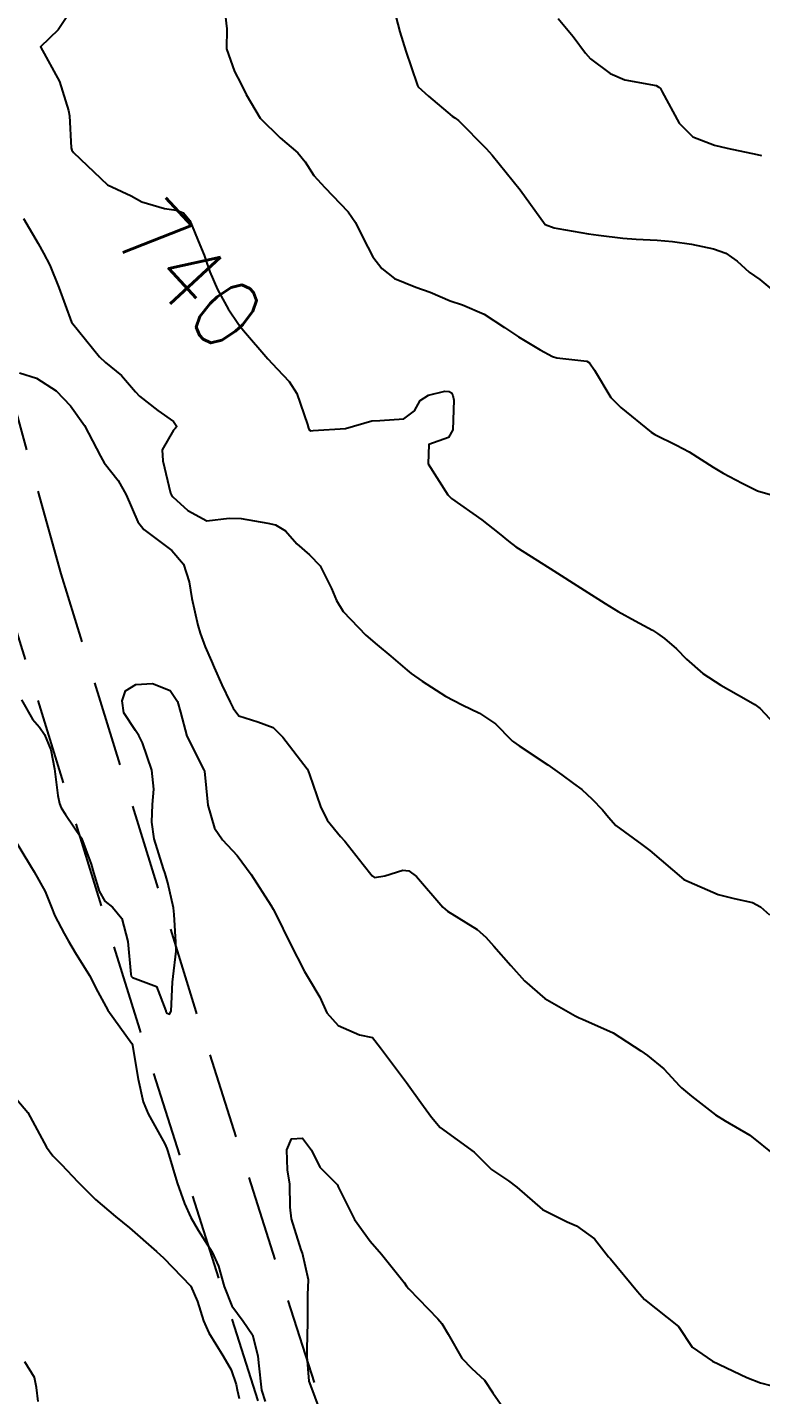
# Model space of a CAD drawing. Header units: metres. Extents: x 298520 to 308411, y 7433745 to 7450750.
# Drawn here: x 298991.7 to 299034.4, y 7449889.3 to 7449968.8 of the extents above; entities that cross this region are included whole.
import ezdxf
from ezdxf.enums import TextEntityAlignment as Align

# ---------------------------------------------------------------- set-up
doc = ezdxf.new("R2010")
doc.units = ezdxf.units.M
doc.header["$LTSCALE"] = 10
doc.linetypes.add('DASHED', pattern=[0.75, 0.5, -0.25])
for name, color, linetype in [('Cotas', 45, 'Continuous'), ('Curvas de Nivel 1m', 11, 'Continuous'), ('Curvas de Nivel 5m', 15, 'Continuous'), ('Vias Secundárias', 230, 'DASHED')]:
    doc.layers.add(name, color=color, linetype=linetype)
doc.styles.add('Style-STANDARD', font='STANDARD.shx')

msp = doc.modelspace()

# ---------------------------------------------------------------- linework, layer by layer
at = {"layer": 'Curvas de Nivel 1m', "flags": 128}
for points, elevation in [([(299003.228, 7449969.553), (299003.326, 7449968.73), (299003.307, 7449967.552), (299003.769, 7449966.251), (299004.151, 7449965.543), (299004.456, 7449964.894), (299005.267, 7449963.532), (299006.426, 7449962.384), (299007.458, 7449961.504), (299007.891, 7449960.981), (299008.4, 7449960.201), (299009.028, 7449959.484), (299010.379, 7449958.082), (299010.82, 7449957.466), (299011.244, 7449956.577), (299011.817, 7449955.455), (299012.336, 7449954.781), (299013.088, 7449954.196), (299014.326, 7449953.694), (299015.157, 7449953.412), (299016.315, 7449952.901), (299017.029, 7449952.673), (299018.304, 7449952.128), (299019.483, 7449951.358), (299020.287, 7449950.801), (299021.56, 7449950.058), (299022.276, 7449949.658), (299022.529, 7449949.58), (299024.274, 7449949.381), (299024.415, 7449949.299), (299024.704, 7449948.86), (299025.671, 7449947.286), (299026.244, 7449946.696), (299028, 7449945.262), (299028.221, 7449945.116), (299029.473, 7449944.499), (299030.212, 7449944.109), (299031.624, 7449943.216), (299032.2, 7449942.877), (299033.3, 7449942.3), (299034.183, 7449941.856), (299036.018, 7449941.319)], 739), ([(299013.157, 7449969.434), (299013.393, 7449968.542), (299013.741, 7449967.428), (299014.404, 7449965.48), (299014.425, 7449965.42), (299014.435, 7449965.392), (299014.462, 7449965.353), (299015.057, 7449964.814), (299016.445, 7449963.638), (299016.586, 7449963.54), (299016.812, 7449963.394), (299018.419, 7449961.769), (299018.762, 7449961.367), (299020.393, 7449959.35), (299021.851, 7449957.335), (299022.37, 7449957.149), (299022.587, 7449957.11), (299024.365, 7449956.803), (299024.946, 7449956.713), (299026.362, 7449956.555), (299027.139, 7449956.494), (299028.361, 7449956.433), (299029.248, 7449956.359), (299030.357, 7449956.191), (299031.637, 7449955.934), (299032.35, 7449955.681), (299033.013, 7449955.2), (299033.711, 7449954.564), (299034.332, 7449954.137), (299035.498, 7449953.168)], 738), ([(299022.606, 7449969.329), (299023.47, 7449968.283), (299024.193, 7449967.304), (299024.488, 7449966.979), (299025.63, 7449966.134), (299026.47, 7449965.751), (299028.296, 7449965.422), (299028.464, 7449965.338), (299028.55, 7449965.249), (299028.648, 7449965.062), (299029.629, 7449963.238), (299030.431, 7449962.444), (299031.689, 7449961.952), (299032.421, 7449961.772), (299034.178, 7449961.422), (299034.416, 7449961.362)], 737), ([(298991.499, 7449957.693), (298992.351, 7449956.234), (298992.674, 7449955.677), (298993.043, 7449954.966), (298993.56, 7449953.668), (298994.303, 7449951.66), (298995.929, 7449949.643), (298996.27, 7449949.307), (298997.199, 7449948.562), (298998.019, 7449947.614), (298998.249, 7449947.359), (298999.31, 7449946.526), (299000.227, 7449945.88), (299000.418, 7449945.588), (299000.335, 7449945.476), (299000.221, 7449945.374), (298999.576, 7449944.229), (298999.615, 7449943.596), (299000.061, 7449941.714), (299000.11, 7449941.591), (299000.182, 7449941.5), (299001.054, 7449940.697), (299002.161, 7449940.111), (299003.464, 7449940.25), (299004.163, 7449940.242), (299005.718, 7449939.966), (299006.158, 7449939.864), (299006.741, 7449939.511), (299007.408, 7449938.764), (299008.139, 7449938.121), (299008.754, 7449937.484), (299009.418, 7449936.173), (299009.707, 7449935.474), (299010.096, 7449934.828), (299011.406, 7449933.457), (299012.077, 7449932.895), (299012.869, 7449932.236), (299013.818, 7449931.424), (299014.06, 7449931.229), (299014.695, 7449930.772), (299016.04, 7449929.897), (299017.024, 7449929.39), (299018.028, 7449928.908), (299018.948, 7449928.292), (299019.881, 7449927.352), (299019.948, 7449927.287), (299020.011, 7449927.236), (299020.337, 7449927.018), (299021.991, 7449925.901), (299022.806, 7449925.318), (299023.492, 7449924.821), (299023.975, 7449924.465), (299024.581, 7449923.912), (299025.174, 7449923.292), (299025.529, 7449922.857), (299025.954, 7449922.38), (299027.469, 7449921.265), (299027.938, 7449920.918), (299029.913, 7449919.23), (299031.904, 7449918.358), (299032.831, 7449918.129), (299033.9, 7449917.907), (299034.358, 7449917.644), (299034.899, 7449917.175)], 741), ([(298991.271, 7449948.703), (298992.26, 7449948.411), (298993.414, 7449947.668), (298994.24, 7449946.783), (298995.051, 7449945.652), (298995.983, 7449943.864), (298996.092, 7449943.641), (298996.201, 7449943.47), (298997.003, 7449942.44), (298997.476, 7449941.621), (298998.159, 7449940.048), (298998.506, 7449939.606), (299000.141, 7449938.368), (299000.802, 7449937.583), (299001.14, 7449936.563), (299001.299, 7449935.578), (299001.638, 7449934.026), (299001.775, 7449933.573), (299002.075, 7449932.776), (299002.434, 7449931.932), (299002.594, 7449931.562), (299003.034, 7449930.569), (299003.528, 7449929.548), (299003.697, 7449929.212), (299004.025, 7449928.755), (299005.135, 7449928.415), (299006.019, 7449928.084), (299006.583, 7449927.514), (299007.995, 7449925.667), (299008.06, 7449925.566), (299008.09, 7449925.499), (299008.139, 7449925.349), (299008.786, 7449923.488), (299009.166, 7449922.693), (299009.946, 7449921.734), (299010.192, 7449921.468), (299011.267, 7449920.112), (299011.779, 7449919.451), (299011.912, 7449919.349), (299012.513, 7449919.441), (299013.565, 7449919.779), (299013.918, 7449919.735), (299014.361, 7449919.416), (299015.895, 7449917.629), (299016.172, 7449917.397), (299017.882, 7449916.33), (299018.387, 7449915.881), (299018.861, 7449915.365), (299019.856, 7449914.23), (299020.634, 7449913.342), (299021.833, 7449912.318), (299023.596, 7449911.312), (299023.821, 7449911.197), (299024.019, 7449911.107), (299025.808, 7449910.317), (299027.415, 7449909.264), (299027.79, 7449908.991), (299028.751, 7449908.214), (299029.647, 7449907.232), (299029.71, 7449907.169), (299029.772, 7449907.122), (299030.362, 7449906.629), (299031.756, 7449905.548), (299032.318, 7449905.204), (299033.741, 7449904.373), (299035.238, 7449903.167)], 742), ([(298991.391, 7449929.696), (298992.022, 7449928.559), (298992.427, 7449928.094), (298992.722, 7449927.679), (298993.103, 7449926.773), (298993.314, 7449925.67), (298993.51, 7449924.127), (298993.605, 7449923.665), (298993.7, 7449923.403), (298993.956, 7449923.015), (298994.873, 7449921.651), (298995.442, 7449920.123), (298995.568, 7449919.643), (298995.902, 7449918.55), (298996.23, 7449917.969), (298996.679, 7449917.628), (298997.23, 7449916.963), (298997.582, 7449915.623), (298997.741, 7449913.725), (298997.772, 7449913.621), (298997.842, 7449913.527), (298999.244, 7449913.006), (298999.78, 7449911.591), (298999.79, 7449911.558), (298999.822, 7449911.472), (299000.002, 7449911.408), (299000.087, 7449911.587), (299000.169, 7449913.257), (299000.203, 7449913.586), (299000.382, 7449915.068), (299000.361, 7449915.585), (299000.273, 7449917.202), (299000.23, 7449917.587), (298999.907, 7449919.036), (298999.748, 7449919.592), (298999.652, 7449919.858), (298999.105, 7449921.598), (298998.975, 7449922.578), (298999.015, 7449923.599), (298999.084, 7449924.492), (298998.974, 7449925.6), (298998.42, 7449927.195), (298998.221, 7449927.608), (298998.016, 7449927.901), (298997.34, 7449928.935), (298997.244, 7449929.622), (298997.447, 7449930.214), (298998.047, 7449930.58), (298999.017, 7449930.632), (299000.043, 7449930.23), (299000.463, 7449929.586), (299000.645, 7449928.966), (299001.012, 7449927.58), (299001.993, 7449925.619), (299002.013, 7449925.59), (299002.021, 7449925.57), (299002.029, 7449925.533), (299002.235, 7449923.566), (299002.619, 7449922.23), (299003.083, 7449921.553), (299003.929, 7449920.627), (299004.752, 7449919.532), (299005.895, 7449917.746), (299006.031, 7449917.519), (299006.188, 7449917.219), (299007.01, 7449915.509), (299007.849, 7449913.886), (299008.088, 7449913.496), (299008.73, 7449912.384), (299009.149, 7449911.48), (299009.812, 7449910.74), (299011.055, 7449910.206), (299011.802, 7449910.039), (299012.272, 7449909.445), (299013.773, 7449907.43), (299014.616, 7449906.272), (299015.23, 7449905.408), (299015.744, 7449904.809), (299017.723, 7449903.38), (299018.723, 7449902.374), (299019.707, 7449901.712), (299020.205, 7449901.345), (299021.69, 7449900.039), (299023.128, 7449899.315), (299023.671, 7449899.095), (299024.71, 7449898.341), (299025.536, 7449897.282), (299025.593, 7449897.221), (299025.652, 7449897.163), (299027.219, 7449895.264), (299027.626, 7449894.809), (299029.603, 7449893.24), (299030.391, 7449892.028), (299031.583, 7449891.21), (299033.574, 7449890.266), (299034.358, 7449889.965), (299035.568, 7449889.639)], 743), ([(298990.899, 7449921.7), (298991.918, 7449920.038), (298992.124, 7449919.687), (298992.758, 7449918.533), (298993.122, 7449917.672), (298993.336, 7449917.117), (298993.877, 7449916.086), (298994.13, 7449915.657), (298994.519, 7449914.997), (298995.35, 7449913.645), (298995.833, 7449912.697), (298996.407, 7449911.634), (298997.804, 7449909.691), (298997.835, 7449909.651), (298997.844, 7449909.619), (298997.848, 7449909.574), (298998.171, 7449907.614), (298998.459, 7449906.309), (298998.761, 7449905.605), (298999.727, 7449903.862), (298999.843, 7449903.589), (298999.891, 7449903.418), (299000.444, 7449901.583), (299000.872, 7449900.397), (299001.245, 7449899.574), (299001.672, 7449898.845), (299002.485, 7449897.558), (299002.839, 7449896.746), (299003.179, 7449895.555), (299003.616, 7449894.444), (299004.288, 7449893.54), (299004.814, 7449892.751), (299005.133, 7449891.527), (299005.176, 7449891.123), (299005.341, 7449889.523), (299005.553, 7449888.869)], 744), ([(299008.793, 7449888.233), (299008.328, 7449889.489), (299008.124, 7449890.047), (299007.997, 7449891.494), (299008.007, 7449891.913), (299008.032, 7449893.494), (299008.034, 7449895.087), (299008.064, 7449895.494), (299008.089, 7449895.945), (299007.722, 7449897.499), (299007.656, 7449897.697), (299007.094, 7449899.506), (299007.02, 7449900.176), (299006.986, 7449901.507), (299006.868, 7449902.351), (299006.827, 7449903.509), (299007.097, 7449904.141), (299007.733, 7449904.185), (299008.257, 7449903.492), (299008.734, 7449902.506), (299009.704, 7449901.535), (299009.759, 7449901.469), (299009.814, 7449901.357), (299010.757, 7449899.459), (299011.664, 7449898.195), (299012.325, 7449897.443), (299013.637, 7449895.799), (299013.787, 7449895.58), (299013.912, 7449895.426), (299015.607, 7449893.682), (299015.839, 7449893.398), (299016.21, 7449892.781), (299017.005, 7449891.386), (299017.577, 7449890.785), (299018.317, 7449890.116), (299018.806, 7449889.368), (299019.547, 7449888.297)], 744)]:
    msp.add_lwpolyline(points, dxfattribs=dict(at, elevation=elevation))
at = {"layer": 'Curvas de Nivel 5m', "flags": 128}
for points, elevation in [([(298994.185, 7449969.663), (298993.515, 7449968.657), (298992.493, 7449967.68), (298993.593, 7449965.669), (298994.128, 7449963.982), (298994.177, 7449963.663), (298994.279, 7449961.806), (298994.322, 7449961.661), (298994.421, 7449961.527), (298996.393, 7449959.64), (298997.774, 7449959.006), (298998.383, 7449958.661), (298999.702, 7449958.274), (299000.379, 7449958.175), (299000.806, 7449958.012), (299001.181, 7449957.578), (299001.765, 7449956.155), (299002.01, 7449955.565), (299002.096, 7449955.319), (299002.333, 7449954.582), (299002.78, 7449953.555), (299003.418, 7449952.442), (299004.005, 7449951.543), (299004.297, 7449951.165), (299005.719, 7449949.526), (299006.267, 7449948.946), (299006.962, 7449948.212), (299007.402, 7449947.503), (299008.02, 7449945.699), (299008.075, 7449945.492), (299008.123, 7449945.392), (299008.221, 7449945.344), (299008.36, 7449945.35), (299010.223, 7449945.47), (299011.767, 7449945.918), (299012.23, 7449945.939), (299013.621, 7449946.04), (299014.239, 7449946.498), (299014.572, 7449947.093), (299015.06, 7449947.412), (299016.018, 7449947.64), (299016.255, 7449947.627), (299016.397, 7449947.54), (299016.476, 7449947.397), (299016.529, 7449947.116), (299016.467, 7449945.396), (299016.218, 7449944.953), (299015.078, 7449944.548), (299015.046, 7449943.412), (299016.185, 7449941.605), (299016.402, 7449941.398), (299018.165, 7449940.169), (299019.165, 7449939.365), (299019.704, 7449938.913), (299020.145, 7449938.586), (299022.133, 7449937.33), (299024.115, 7449936.077), (299025.335, 7449935.288), (299026.098, 7449934.823), (299027.075, 7449934.288), (299028.088, 7449933.743), (299028.384, 7449933.553), (299028.779, 7449933.25), (299029.491, 7449932.653), (299030.071, 7449932.06), (299031.014, 7449931.22), (299032.053, 7449930.542), (299033.533, 7449929.703), (299034.036, 7449929.421), (299034.34, 7449929.185), (299035.163, 7449928.312)], 740), ([(298990.042, 7449907.707), (298991.753, 7449905.69), (298992.836, 7449903.673), (298993.217, 7449903.167), (298993.713, 7449902.653), (298994.671, 7449901.65), (298995.693, 7449900.614), (298996.859, 7449899.628), (298997.673, 7449898.975), (298999.246, 7449897.596), (298999.461, 7449897.403), (298999.649, 7449897.223), (299001.234, 7449895.574), (299001.62, 7449894.697), (299001.975, 7449893.566), (299002.286, 7449892.873), (299003.093, 7449891.555), (299003.575, 7449890.711), (299003.874, 7449889.853), (299003.941, 7449889.544), (299004.044, 7449889.054)], 745), ([(298992.358, 7449888.87), (298992.254, 7449889.68), (298992.146, 7449890.259), (298991.578, 7449891.17)], 745)]:
    msp.add_lwpolyline(points, dxfattribs=dict(at, elevation=elevation))
at = {"layer": 'Vias Secundárias'}
msp.add_lwpolyline([(299108.232, 7449667.88), (299103.829, 7449671.782), (299087.497, 7449690.814), (299070.543, 7449715.711), (299057.193, 7449742.403), (299047.331, 7449765.78), (299040.764, 7449785.645), (299032.079, 7449812.888), (299023.777, 7449838.744), (299018.596, 7449859.702), (299010.695, 7449882.835), (299001.548, 7449911.567), (298993.691, 7449937.01), (298986.869, 7449961.814), (298966.532, 7450021.908), (298949.693, 7450078.115), (298933.767, 7450127.684), (298930.822, 7450134.981, -0.212828), (298933.606, 7450140.975)], format="xyb", dxfattribs=at)
msp.add_lwpolyline([(299105.948, 7449665.303), (299101.369, 7449669.361), (299084.759, 7449688.717), (299067.567, 7449713.963), (299054.063, 7449740.963), (299044.105, 7449764.568), (299037.489, 7449784.582), (299028.799, 7449811.839), (299020.462, 7449837.803), (299015.289, 7449858.731), (299007.425, 7449881.756), (298998.262, 7449910.537), (298990.385, 7449936.045), (298983.569, 7449960.827), (298964.116, 7450021.021), (298947.077, 7450077.455), (298930.824, 7450125.634), (298927.461, 7450128.35), (298919.62, 7450129.013), (298899.56, 7450125.266)], dxfattribs=at)

# ---------------------------------------------------------------- texts
at = {"layer": 'Cotas', "style": 'Style-STANDARD'}
msp.add_text('740', height=4, rotation=312.83327, dxfattribs=at).set_placement((299001.183, 7449954.431, 740), align=Align.MIDDLE_CENTER)

doc.saveas('drawing.dxf')
